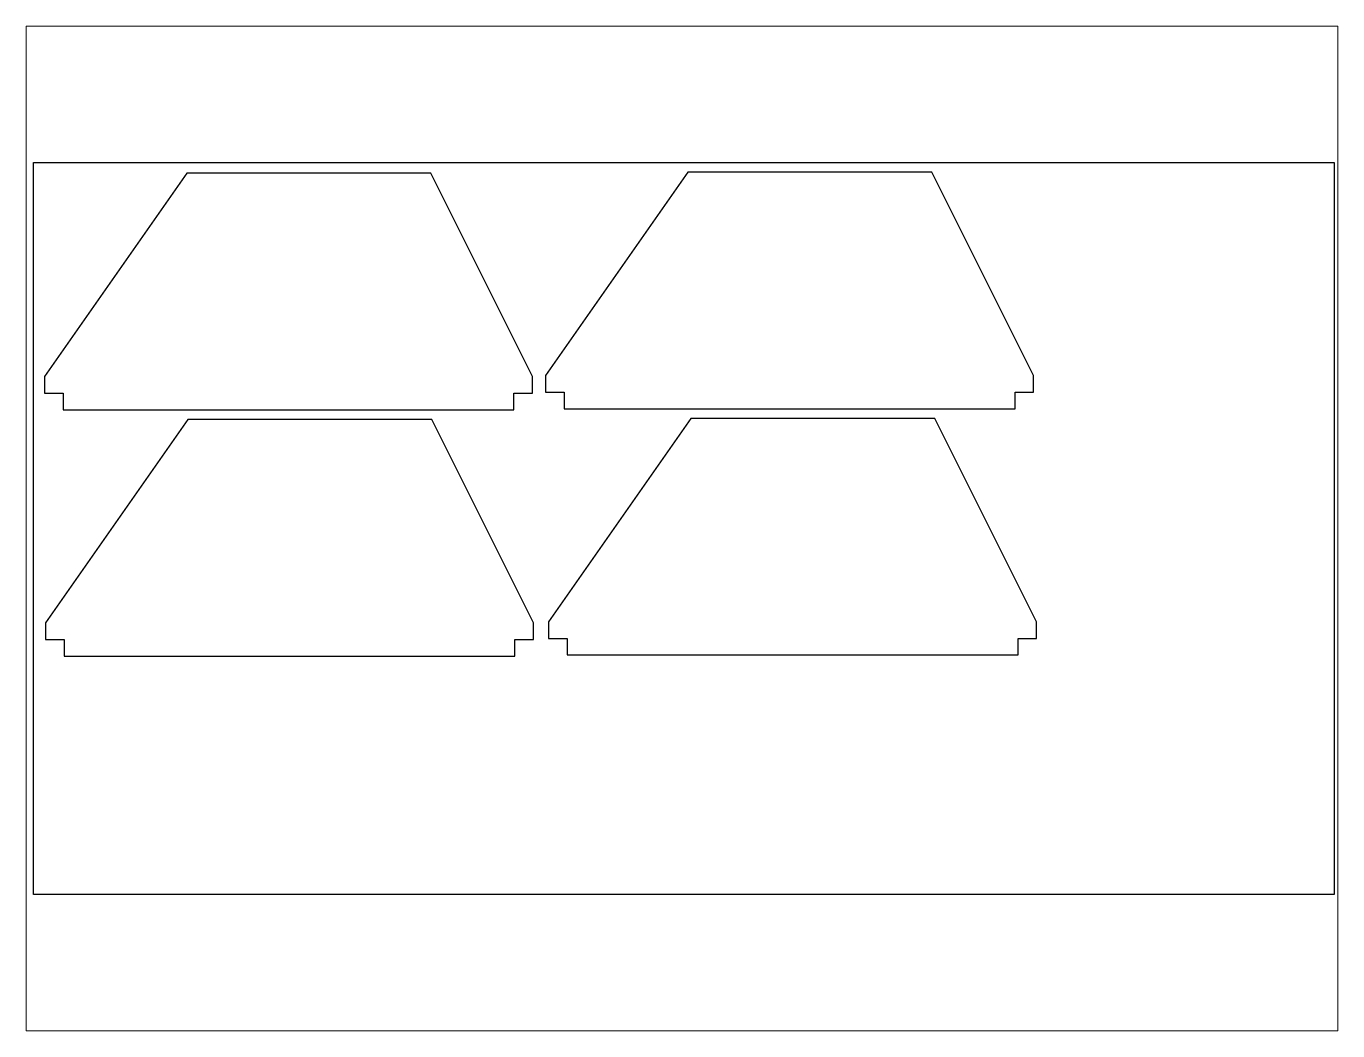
# Paper-space layout 'Layout1' of a CAD drawing. Header units: inches. Extents: x 1.07 to 9.6, y 0.82 to 7.35.
# The model-space entities are those that its viewports show. They can reach past a viewport. Long polylines and large blocks are cut down to what shows.
import ezdxf

# ---------------------------------------------------------------- set-up
doc = ezdxf.new("R2010")
doc.units = ezdxf.units.IN
doc.header["$MEASUREMENT"] = 0

msp = doc.modelspace()

# ---------------------------------------------------------------- linework, layer by layer
for p, q in [((99.54, 1.44), (10.6, -125.62)), ((252.04, 1.44), (99.54, 1.44)), ((315.58, -125.63), (252.04, 1.44)), ((412.67, 2.12), (323.72, -124.94)), ((565.17, 2.12), (412.67, 2.12)), ((628.7, -124.95), (565.17, 2.12)), ((10.6, -125.62), (10.6, -136.04)), ((315.58, -136.04), (315.58, -125.63)), ((323.72, -124.94), (323.72, -135.36)), ((628.7, -135.36), (628.7, -124.95)), ((10.6, -136.04), (22.2, -136.04)), ((22.2, -136.04), (22.2, -146.34)), ((303.98, -136.04), (315.58, -136.04)), ((303.98, -146.34), (303.98, -136.04)), ((323.72, -135.36), (335.32, -135.36)), ((335.32, -135.36), (335.32, -145.66)), ((617.1, -135.36), (628.7, -135.36)), ((617.1, -145.66), (617.1, -135.36)), ((22.2, -146.34), (303.98, -146.34)), ((335.32, -145.66), (617.1, -145.66)), ((100.16, -152.43), (11.22, -279.49)), ((252.66, -152.43), (100.16, -152.43)), ((316.19, -279.49), (252.66, -152.43)), ((414.52, -151.71), (325.58, -278.77)), ((567.02, -151.71), (414.52, -151.71)), ((630.55, -278.78), (567.02, -151.71)), ((11.22, -279.49), (11.22, -289.9)), ((316.19, -289.9), (316.19, -279.49)), ((325.58, -278.77), (325.58, -289.18)), ((630.55, -289.18), (630.55, -278.78)), ((11.22, -289.9), (22.82, -289.9)), ((22.82, -289.9), (22.82, -300.2)), ((304.6, -289.9), (316.19, -289.9)), ((304.6, -300.2), (304.6, -289.9)), ((325.58, -289.18), (337.18, -289.18)), ((337.18, -289.18), (337.18, -299.48)), ((618.95, -289.18), (630.55, -289.18)), ((618.95, -299.48), (618.95, -289.18)), ((22.82, -300.2), (304.6, -300.2)), ((337.18, -299.48), (618.95, -299.48))]:
    msp.add_line(p, q)
msp.add_lwpolyline([(3.8, 8.11), (816.6, 8.11), (816.6, -449.09), (3.8, -449.09)], close=True)

psp = doc.layouts.get("Layout1")

# ---------------------------------------------------------------- viewports
at = {"layer": '0'}
psp.add_viewport(center=(5.3333, 4.0833), size=(8.5333, 6.533334), view_center_point=(408.9751, -220.489), view_height=627.495321, dxfattribs=at)

doc.saveas('drawing.dxf')
